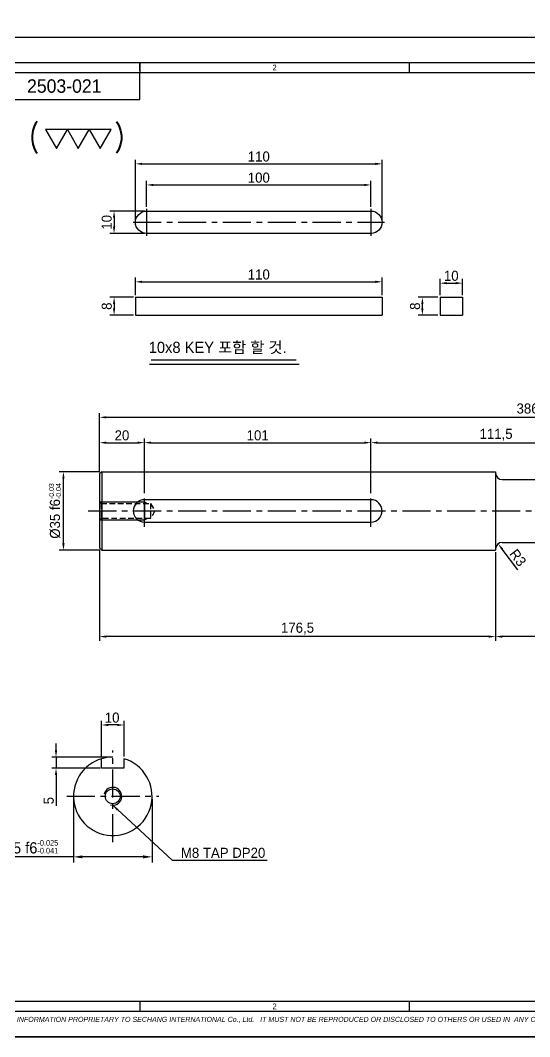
# Model space of a CAD drawing. Header units: inches. Extents: x 0 to 23821, y 0 to 11279.
# Drawn here: x 17144.7 to 17371.7, y 0 to 453 of the extents above; entities that cross this region are included whole.
import ezdxf
from ezdxf.enums import TextEntityAlignment as Align

# ---------------------------------------------------------------- set-up
doc = ezdxf.new("R2010")
doc.units = ezdxf.units.IN
doc.header["$LTSCALE"] = 10
doc.header["$MEASUREMENT"] = 0
doc.linetypes.add('CENTER', pattern=[2, 1.25, -0.25, 0.25, -0.25])
doc.linetypes.add('HIDDEN', pattern=[0.375, 0.25, -0.125])
doc.layers.get('Defpoints').update_dxf_attribs({"color": 8})
for name, color, linetype in [('11', 1, 'CENTER'), ('22', 2, 'HIDDEN'), ('T', 3, 'Continuous')]:
    doc.layers.add(name, color=color, linetype=linetype)
doc.styles.add('ROMANS', font='romans.shx', dxfattribs={"width": 0.9, "bigfont": 'whgtxt.shx'})
doc.styles.add('SCI', font='')
doc.styles.get('SCI').set_extended_font_data('Gulim')
doc.dimstyles.new('SCH', dxfattribs={"dimtxt": 2.5, "dimasz": 2, "dimexe": 1.25, "dimexo": 0.625, "dimtad": 1, "dimdec": 8, "dimtxsty": 'SCI', "dimcen": 2.5, "dimclrd": 4, "dimclre": 4, "dimclrt": 7, "dimadec": 8, "dimazin": 2, "dimtfac": 1, "dimtdec": 8, "dimtmove": 0, "dimatfit": 3, "dimfxl": 1, "dimarcsym": 0})
doc.dimstyles.new('SCH$0', dxfattribs={"dimtxt": 2.5, "dimasz": 2, "dimexe": 1.25, "dimexo": 0.625, "dimtad": 1, "dimdec": 3, "dimtxsty": 'SCI', "dimcen": 2.5, "dimclrd": 4, "dimclre": 4, "dimclrt": 7, "dimadec": 8, "dimazin": 2, "dimtfac": 1, "dimtdec": 3, "dimtmove": 0, "dimatfit": 3, "dimfxl": 1, "dimarcsym": 0})

# ---------------------------------------------------------------- blocks, each defined once
blk = doc.blocks.new('A$C26cd929c')
blk.add_lwpolyline([(0, 50, 1), (-10, 50), (-10, -50, 1), (0, -50)], format="xyb", close=True)
at = {"layer": '11'}
for p, q in [((-5, 56), (-5, -56)), ((-11, 50), (1, 50)), ((-11, -50), (1, -50))]:
    blk.add_line(p, q, dxfattribs=at)
blk = doc.blocks.new('A$C599a7360')
for p, q in [((-16.5, 2), (-17.5, 1)), ((-17.5, 1), (-17.5, -174.5)), ((17.5, 1), (-17.5, 1)), ((16.5, 2), (-16.5, 2)), ((17.5, 1), (16.5, 2)), ((17.5, 1), (17.5, -174.5)), ((-5, -18), (-5, -119)), ((5, -119), (5, -18)), ((17.5, -174.5), (-17.5, -174.5)), ((-14, -177.5), (-14, -222.75)), ((14, -177.5), (14, -222.75)), ((-14, -224.5), (-14, -383.5)), ((-13.3, -222.75), (-13.3, -224.5)), ((13.3, -222.75), (-13.3, -222.75)), ((13.3, -224.5), (-13.3, -224.5)), ((13.3, -222.75), (13.3, -224.5)), ((14, -224.5), (13.3, -224.5)), ((14, -224.5), (14, -383.5)), ((-4, -230.5), (-4, -253.5)), ((4, -230.5), (4, -253.5)), ((-4, -355.5), (-4, -378.5)), ((4, -355.5), (4, -378.5)), ((14, -383.5), (-14, -383.5)), ((-13, -384.5), (-14, -383.5)), ((13, -384.5), (-13, -384.5)), ((13, -384.5), (14, -383.5))]:
    blk.add_line(p, q)
for points in [[(-14, -222.75), (-13.3, -222.75), (-13.3, -224.5), (-14, -224.5)], [(13.3, -224.5), (13.3, -222.75), (14, -222.75)]]:
    blk.add_lwpolyline(points)
for centre, radius, start, end in [((0, -18), 5, 0, 180), ((0, -119), 5, 180, 0), ((-17, -177.5), 3, 0, 90), ((17, -177.5), 3, 90, 180), ((0, -230.5), 4, 0, 180), ((0, -253.5), 4, 180, 0), ((0, -355.5), 4, 0, 180), ((0, -378.5), 4, 180, 0)]:
    blk.add_arc(centre, radius, start, end)
at = {"layer": '11'}
for p, q in [((0, 7), (0, -385.5)), ((-7, -18), (7, -18)), ((-7, -119), (7, -119)), ((6, -230.5), (-6, -230.5)), ((6, -253.5), (-6, -253.5)), ((6, -355.5), (-6, -355.5)), ((6, -378.5), (-6, -378.5))]:
    blk.add_line(p, q, dxfattribs=at)
at = {"layer": '22'}
for p, q in [((-4, 2), (-3.32, 1.32)), ((3.32, 1.32), (-3.32, 1.32)), ((-3.32, -20.77), (-3.32, 1.32)), ((3.32, 1.32), (4, 2)), ((3.32, 1.32), (3.32, -20.77)), ((3.32, -20.77), (-3.32, -20.77)), ((0, -22.69), (-3.32, -20.77)), ((3.32, -20.77), (0, -22.69)), ((0, -359.81), (-3.32, -361.73)), ((3.32, -361.73), (-3.32, -361.73)), ((-3.32, -361.73), (-3.32, -383.82)), ((3.32, -361.73), (0, -359.81)), ((3.32, -383.82), (3.32, -361.73)), ((-4, -384.5), (-3.32, -383.82)), ((3.32, -383.82), (-3.32, -383.82)), ((3.32, -383.82), (4, -384.5))]:
    blk.add_line(p, q, dxfattribs=at)
at = {"layer": 'T'}
for p, q in [((-4, 2), (-4, -18)), ((4, 2), (4, -18)), ((-4, -18), (-3.32, -19.17)), ((4, -18), (-4, -18)), ((4, -18), (3.32, -19.17)), ((-4, -364.5), (-3.32, -363.33)), ((4, -364.5), (-4, -364.5)), ((-4, -384.5), (-4, -364.5)), ((4, -364.5), (3.32, -363.33)), ((4, -384.5), (4, -364.5))]:
    blk.add_line(p, q, dxfattribs=at)
blk = doc.blocks.new('A$C82e70aa9')
at = {"color": 2}
for p, q in [((92, -7.5), (92, -10.5)), ((92, -10), (92, -7.5)), ((172, -7.5), (172, -10.5)), ((92, -286.5), (92, -289.5)), ((172, -286.5), (172, -289.5))]:
    blk.add_line(p, q, dxfattribs=at)
at = {"color": 40}
blk.add_line((92, -18.5), (92, -10.5), dxfattribs=at)
at = {"color": 1}
blk.add_lwpolyline([(0, 0), (420, 0), (420, -297), (0, -297)], close=True, dxfattribs=at)
at = {"color": 2}
blk.add_lwpolyline([(12, -7.5), (412, -7.5), (412, -289.5), (12, -289.5)], close=True, dxfattribs=at)
at = {"const_width": 0.4}
blk.add_lwpolyline([(15, -10.5), (409, -10.5), (409, -286.5), (15, -286.5)], close=True, dxfattribs=at)
at = {"color": 40}
blk.add_lwpolyline([(15, -18.5), (92, -18.5)], dxfattribs=at)
at = {"color": 2, "char_height": 1.7, "width": 80, "attachment_point": 5, "style": 'SCI'}
for insert in [(132, -9), (132, -288)]:
    blk.add_mtext('2', dxfattribs=dict(at, insert=insert))
at = {"color": 3, "insert": (12, -292), "char_height": 1.5, "width": 400.0238, "attachment_point": 4, "style": 'SCI'}
blk.add_mtext('{\\fArial|b0|i1|c0|p34;THIS DRAWING CONTAINS CONFIDENTIAL INFORMATION PROPRIETARY TO SECHANG INTERNATIONAL Co., Ltd.   IT MUST NOT BE REPRODUCED OR DISCLOSED TO OTHERS OR USED IN  ANY OTHER WAY IN WHOLE OR PART EXCEPT AN AUTHORIZED IN WRITING BY SECHANG INTERNATIONAL Co., Ltd.  }', dxfattribs=at)
blk = doc.blocks.new('*D469')
at = {"color": 4, "lineweight": -2, "transparency": 16777216}
for p, q in [((17179.97, 251.78), (17179.97, 266.65)), ((17182.97, 264.78), (17196.97, 264.78)), ((17199.97, 242.28), (17199.97, 266.65))]:
    blk.add_line(p, q, dxfattribs=at)
at = {"color": 4, "transparency": 16777216}
for points in [[(17182.97, 265.28), (17182.97, 264.28), (17179.97, 264.78)], [(17196.97, 265.28), (17196.97, 264.28), (17199.97, 264.78)]]:
    blk.add_solid(points, dxfattribs=at)
at = {"layer": 'Defpoints', "color": 0, "transparency": 16777216}
for p in [(17199.97, 264.78), (17179.97, 250.84), (17199.97, 241.34)]:
    blk.add_point(p, dxfattribs=at)
at = {"color": 7, "transparency": 16777216, "insert": (17189.97, 268.02), "char_height": 4.5, "attachment_point": 5, "style": 'SCI'}
blk.add_mtext('20', dxfattribs=at)
blk = doc.blocks.new('*D470')
at = {"color": 4, "lineweight": -2, "transparency": 16777216}
for p, q in [((17199.97, 242.28), (17199.97, 266.65)), ((17202.97, 264.78), (17297.97, 264.78)), ((17300.97, 242.28), (17300.97, 266.65))]:
    blk.add_line(p, q, dxfattribs=at)
at = {"color": 4, "transparency": 16777216}
for points in [[(17202.97, 265.28), (17202.97, 264.28), (17199.97, 264.78)], [(17297.97, 265.28), (17297.97, 264.28), (17300.97, 264.78)]]:
    blk.add_solid(points, dxfattribs=at)
at = {"layer": 'Defpoints', "color": 0, "transparency": 16777216}
for p in [(17300.97, 264.78), (17199.97, 241.34), (17300.97, 241.34)]:
    blk.add_point(p, dxfattribs=at)
at = {"color": 7, "transparency": 16777216, "insert": (17250.47, 268.03), "char_height": 4.5, "attachment_point": 5, "style": 'SCI'}
blk.add_mtext('101', dxfattribs=at)
blk = doc.blocks.new('*D471')
at = {"color": 4, "lineweight": -2, "transparency": 16777216}
for p, q in [((17300.97, 242.28), (17300.97, 266.65)), ((17303.97, 264.78), (17409.47, 264.78)), ((17412.47, 241.28), (17412.47, 266.65))]:
    blk.add_line(p, q, dxfattribs=at)
at = {"color": 4, "transparency": 16777216}
for points in [[(17303.97, 265.28), (17303.97, 264.28), (17300.97, 264.78)], [(17409.47, 265.28), (17409.47, 264.28), (17412.47, 264.78)]]:
    blk.add_solid(points, dxfattribs=at)
at = {"layer": 'Defpoints', "color": 0, "transparency": 16777216}
for p in [(17412.47, 264.78), (17300.97, 241.34), (17412.47, 240.34)]:
    blk.add_point(p, dxfattribs=at)
at = {"color": 7, "transparency": 16777216, "insert": (17356.72, 268.3), "char_height": 4.5, "attachment_point": 5, "style": 'SCI'}
blk.add_mtext('111,5', dxfattribs=at)
blk = doc.blocks.new('*D476')
at = {"color": 4, "lineweight": -2, "transparency": 16777216}
for p, q in [((17179.97, 251.78), (17179.97, 277.95)), ((17566.47, 248.28), (17566.47, 277.95)), ((17182.97, 276.08), (17563.47, 276.08))]:
    blk.add_line(p, q, dxfattribs=at)
at = {"color": 4, "transparency": 16777216}
for points in [[(17182.97, 276.58), (17182.97, 275.58), (17179.97, 276.08)], [(17563.47, 276.58), (17563.47, 275.58), (17566.47, 276.08)]]:
    blk.add_solid(points, dxfattribs=at)
at = {"layer": 'Defpoints', "color": 0, "transparency": 16777216}
for p in [(17566.47, 276.08), (17179.97, 250.84), (17566.47, 247.34)]:
    blk.add_point(p, dxfattribs=at)
at = {"color": 7, "transparency": 16777216, "insert": (17373.22, 279.6), "char_height": 4.5, "attachment_point": 5, "style": 'SCI'}
blk.add_mtext('386,5', dxfattribs=at)
blk = doc.blocks.new('*D479')
at = {"color": 4, "lineweight": -2, "transparency": 16777216}
for p, q in [((17566.47, 220.4), (17566.47, 176.46)), ((17356.47, 215.9), (17356.47, 176.46)), ((17563.47, 178.34), (17359.47, 178.34))]:
    blk.add_line(p, q, dxfattribs=at)
at = {"color": 4, "transparency": 16777216}
for points in [[(17359.47, 178.84), (17359.47, 177.84), (17356.47, 178.34)], [(17563.47, 178.84), (17563.47, 177.84), (17566.47, 178.34)]]:
    blk.add_solid(points, dxfattribs=at)
at = {"layer": 'Defpoints', "color": 0, "transparency": 16777216}
for p in [(17566.47, 221.34), (17356.47, 216.84), (17356.47, 178.34)]:
    blk.add_point(p, dxfattribs=at)
at = {"color": 7, "transparency": 16777216, "insert": (17461.47, 181.59), "char_height": 4.5, "attachment_point": 5, "style": 'SCI'}
blk.add_mtext('210', dxfattribs=at)
blk = doc.blocks.new('*D480')
at = {"color": 4, "lineweight": -2, "transparency": 16777216}
for p, q in [((17179.97, 216.9), (17179.97, 176.46)), ((17356.47, 215.9), (17356.47, 176.46)), ((17353.47, 178.34), (17182.97, 178.34))]:
    blk.add_line(p, q, dxfattribs=at)
at = {"color": 4, "transparency": 16777216}
for points in [[(17182.97, 178.84), (17182.97, 177.84), (17179.97, 178.34)], [(17353.47, 178.84), (17353.47, 177.84), (17356.47, 178.34)]]:
    blk.add_solid(points, dxfattribs=at)
at = {"layer": 'Defpoints', "color": 0, "transparency": 16777216}
for p in [(17179.97, 217.84), (17356.47, 216.84), (17179.97, 178.34)]:
    blk.add_point(p, dxfattribs=at)
at = {"color": 7, "transparency": 16777216, "insert": (17268.22, 181.87), "char_height": 4.5, "attachment_point": 5, "style": 'SCI'}
blk.add_mtext('176,5', dxfattribs=at)
blk = doc.blocks.new('*D481')
at = {"color": 4, "lineweight": -2, "transparency": 16777216}
blk.add_line((17366.44, 208.14), (17359.47, 217.34), dxfattribs=at)
at = {"color": 4, "transparency": 16777216}
blk.add_solid([(17359.87, 217.64), (17359.07, 217.04), (17357.66, 219.73)], dxfattribs=at)
at = {"layer": 'Defpoints', "color": 0, "transparency": 16777216}
for p in [(17357.66, 219.73), (17359.47, 217.34)]:
    blk.add_point(p, dxfattribs=at)
at = {"color": 7, "transparency": 16777216, "insert": (17366.45, 213.5), "char_height": 4.5, "attachment_point": 5, "rotation": 307.1203, "style": 'SCI'}
blk.add_mtext('R3', dxfattribs=at)
blk = doc.blocks.new('*D484')
at = {"color": 4, "lineweight": -2, "transparency": 16777216}
for p, q in [((17180.04, 251.84), (17162.02, 251.84)), ((17163.89, 219.84), (17163.89, 248.84)), ((17180.04, 216.84), (17162.02, 216.84))]:
    blk.add_line(p, q, dxfattribs=at)
at = {"color": 4, "transparency": 16777216}
for points in [[(17163.39, 248.84), (17164.39, 248.84), (17163.89, 251.84)], [(17163.39, 219.84), (17164.39, 219.84), (17163.89, 216.84)]]:
    blk.add_solid(points, dxfattribs=at)
at = {"layer": 'Defpoints', "color": 0, "transparency": 16777216}
for p in [(17163.89, 251.84), (17180.97, 251.84), (17180.97, 216.84)]:
    blk.add_point(p, dxfattribs=at)
at = {"color": 7, "transparency": 16777216, "insert": (17160.1, 234.34), "char_height": 4.5, "attachment_point": 5, "rotation": 90, "style": 'SCI'}
blk.add_mtext('\\A1;%%C35{\\H1.00x; f6{\\H0.5x;\\S-0.03^ -0.04;}}', dxfattribs=at)
blk = doc.blocks.new('*D486')
at = {"color": 4, "lineweight": -2, "transparency": 16777216}
for p, q in [((17168.38, 105.88), (17168.38, 77.65)), ((17203.38, 105.88), (17203.38, 77.65)), ((17168.38, 80.15), (17129.86, 80.15)), ((17199.38, 80.15), (17172.38, 80.15))]:
    blk.add_line(p, q, dxfattribs=at)
at = {"color": 4, "transparency": 16777216}
for points in [[(17172.38, 80.82), (17172.38, 79.49), (17168.38, 80.15)], [(17199.38, 80.82), (17199.38, 79.49), (17203.38, 80.15)]]:
    blk.add_solid(points, dxfattribs=at)
at = {"layer": 'Defpoints', "color": 0, "transparency": 16777216}
for p in [(17168.38, 107.13), (17203.38, 107.13), (17203.38, 80.15)]:
    blk.add_point(p, dxfattribs=at)
at = {"color": 7, "transparency": 16777216, "insert": (17147.12, 84.57), "char_height": 5, "attachment_point": 5, "style": 'SCI'}
blk.add_mtext('%%C35 f6{\\H0.5x;\\S-0.025^ -0.041;}', dxfattribs=at)
blk = doc.blocks.new('*D487')
at = {"color": 4, "lineweight": -2, "transparency": 16777216}
for p, q in [((17160.58, 127.63), (17160.58, 130.63)), ((17184.94, 124.63), (17158.71, 124.63)), ((17160.58, 124.63), (17160.58, 119.63)), ((17180.19, 119.63), (17158.71, 119.63)), ((17160.58, 116.63), (17160.58, 102.88))]:
    blk.add_line(p, q, dxfattribs=at)
at = {"color": 4, "transparency": 16777216}
for points in [[(17160.08, 127.63), (17161.08, 127.63), (17160.58, 124.63)], [(17160.08, 116.63), (17161.08, 116.63), (17160.58, 119.63)]]:
    blk.add_solid(points, dxfattribs=at)
at = {"layer": 'Defpoints', "color": 0, "transparency": 16777216}
for p in [(17160.58, 124.63), (17185.88, 124.63), (17181.13, 119.63)]:
    blk.add_point(p, dxfattribs=at)
at = {"color": 7, "transparency": 16777216, "insert": (17157.34, 105.22), "char_height": 4.5, "attachment_point": 5, "rotation": 90, "style": 'SCI'}
blk.add_mtext('5', dxfattribs=at)
blk = doc.blocks.new('*D488')
at = {"color": 4, "lineweight": -2, "transparency": 16777216}
for p, q in [((17180.88, 124.84), (17180.88, 140.82)), ((17190.88, 124.84), (17190.88, 140.82)), ((17187.88, 138.94), (17183.88, 138.94))]:
    blk.add_line(p, q, dxfattribs=at)
at = {"color": 4, "transparency": 16777216}
for points in [[(17183.88, 139.44), (17183.88, 138.44), (17180.88, 138.94)], [(17187.88, 139.44), (17187.88, 138.44), (17190.88, 138.94)]]:
    blk.add_solid(points, dxfattribs=at)
at = {"layer": 'Defpoints', "color": 0, "transparency": 16777216}
for p in [(17180.88, 138.94), (17180.88, 123.91), (17190.88, 123.91)]:
    blk.add_point(p, dxfattribs=at)
at = {"color": 7, "transparency": 16777216, "insert": (17185.59, 142.2), "char_height": 4.5, "attachment_point": 5, "style": 'SCI'}
blk.add_mtext('10', dxfattribs=at)
blk = doc.blocks.new('A$C17ed1481')
for p, q in [((-5, 12.5), (-5, 16.77)), ((5, 16.77), (5, 12.5)), ((5, 12.5), (-5, 12.5))]:
    blk.add_line(p, q)
blk.add_circle((0, 0), 3.32)
blk.add_arc((0, 0), 17.5, 90, 73.3985)
at = {"layer": '11'}
for p, q in [((0, -20.5), (0, 20.5)), ((-20.5, 0), (20.5, 0))]:
    blk.add_line(p, q, dxfattribs=at)
at = {"layer": 'T'}
blk.add_arc((0, 0), 4, 255, 165, dxfattribs=at)
blk = doc.blocks.new('*D496')
at = {"color": 4, "lineweight": -2, "transparency": 16777216}
for p, q in [((17200.97, 369.95), (17200.97, 381.53)), ((17300.97, 369.95), (17300.97, 381.53)), ((17203.97, 379.66), (17297.97, 379.66))]:
    blk.add_line(p, q, dxfattribs=at)
at = {"color": 4, "transparency": 16777216}
for points in [[(17203.97, 380.16), (17203.97, 379.16), (17200.97, 379.66)], [(17297.97, 380.16), (17297.97, 379.16), (17300.97, 379.66)]]:
    blk.add_solid(points, dxfattribs=at)
at = {"layer": 'Defpoints', "color": 0, "transparency": 16777216}
for p in [(17300.97, 379.66), (17200.97, 369.01), (17300.97, 369.01)]:
    blk.add_point(p, dxfattribs=at)
at = {"color": 7, "transparency": 16777216, "insert": (17250.97, 382.91), "char_height": 4.5, "attachment_point": 5, "style": 'SCI'}
blk.add_mtext('100', dxfattribs=at)
blk = doc.blocks.new('*D497')
at = {"color": 4, "lineweight": -2, "transparency": 16777216}
for p, q in [((17195.97, 363.95), (17195.97, 390.93)), ((17305.97, 363.95), (17305.97, 390.93)), ((17198.97, 389.06), (17302.97, 389.06))]:
    blk.add_line(p, q, dxfattribs=at)
at = {"color": 4, "transparency": 16777216}
for points in [[(17198.97, 389.56), (17198.97, 388.56), (17195.97, 389.06)], [(17302.97, 389.56), (17302.97, 388.56), (17305.97, 389.06)]]:
    blk.add_solid(points, dxfattribs=at)
at = {"layer": 'Defpoints', "color": 0, "transparency": 16777216}
for p in [(17305.97, 389.06), (17195.97, 363.01), (17305.97, 363.01)]:
    blk.add_point(p, dxfattribs=at)
at = {"color": 7, "transparency": 16777216, "insert": (17250.97, 392.31), "char_height": 4.5, "attachment_point": 5, "style": 'SCI'}
blk.add_mtext('110', dxfattribs=at)
blk = doc.blocks.new('*D498')
at = {"color": 4, "lineweight": -2, "transparency": 16777216}
for p, q in [((17200.04, 368.01), (17184.57, 368.01)), ((17186.45, 365.01), (17186.45, 361.01)), ((17200.04, 358.01), (17184.57, 358.01))]:
    blk.add_line(p, q, dxfattribs=at)
at = {"color": 4, "transparency": 16777216}
for points in [[(17185.95, 365.01), (17186.95, 365.01), (17186.45, 368.01)], [(17185.95, 361.01), (17186.95, 361.01), (17186.45, 358.01)]]:
    blk.add_solid(points, dxfattribs=at)
at = {"layer": 'Defpoints', "color": 0, "transparency": 16777216}
for p in [(17200.97, 368.01), (17186.45, 358.01), (17200.97, 358.01)]:
    blk.add_point(p, dxfattribs=at)
at = {"color": 7, "transparency": 16777216, "insert": (17183.19, 363.01), "char_height": 4.5, "attachment_point": 5, "rotation": 90, "style": 'SCI'}
blk.add_mtext('10', dxfattribs=at)
blk = doc.blocks.new('*D499')
at = {"color": 4, "lineweight": -2, "transparency": 16777216}
for p, q in [((17195.04, 329.62), (17184.57, 329.62)), ((17186.45, 326.62), (17186.45, 324.62)), ((17195.04, 321.62), (17184.57, 321.62))]:
    blk.add_line(p, q, dxfattribs=at)
at = {"color": 4, "transparency": 16777216}
for points in [[(17185.95, 326.62), (17186.95, 326.62), (17186.45, 329.62)], [(17185.95, 324.62), (17186.95, 324.62), (17186.45, 321.62)]]:
    blk.add_solid(points, dxfattribs=at)
at = {"layer": 'Defpoints', "color": 0, "transparency": 16777216}
for p in [(17195.97, 329.62), (17186.45, 321.62), (17195.97, 321.62)]:
    blk.add_point(p, dxfattribs=at)
at = {"color": 7, "transparency": 16777216, "insert": (17183.2, 325.62), "char_height": 4.5, "attachment_point": 5, "rotation": 90, "style": 'SCI'}
blk.add_mtext('8', dxfattribs=at)
blk = doc.blocks.new('*D500')
at = {"color": 4, "lineweight": -2, "transparency": 16777216}
for p, q in [((17195.97, 330.56), (17195.97, 338.35)), ((17198.97, 336.48), (17302.97, 336.48)), ((17305.97, 330.56), (17305.97, 338.35))]:
    blk.add_line(p, q, dxfattribs=at)
at = {"color": 4, "transparency": 16777216}
for points in [[(17198.97, 336.98), (17198.97, 335.98), (17195.97, 336.48)], [(17302.97, 336.98), (17302.97, 335.98), (17305.97, 336.48)]]:
    blk.add_solid(points, dxfattribs=at)
at = {"layer": 'Defpoints', "color": 0, "transparency": 16777216}
for p in [(17305.97, 336.48), (17195.97, 329.62), (17305.97, 329.62)]:
    blk.add_point(p, dxfattribs=at)
at = {"color": 7, "transparency": 16777216, "insert": (17250.97, 339.73), "char_height": 4.5, "attachment_point": 5, "style": 'SCI'}
blk.add_mtext('110', dxfattribs=at)
blk = doc.blocks.new('*D501')
at = {"color": 4, "lineweight": -2, "transparency": 16777216}
for p, q in [((17331.75, 330.56), (17331.75, 337.76)), ((17334.75, 335.89), (17338.75, 335.89)), ((17341.75, 330.56), (17341.75, 337.76))]:
    blk.add_line(p, q, dxfattribs=at)
at = {"color": 4, "transparency": 16777216}
for points in [[(17334.75, 336.39), (17334.75, 335.39), (17331.75, 335.89)], [(17338.75, 336.39), (17338.75, 335.39), (17341.75, 335.89)]]:
    blk.add_solid(points, dxfattribs=at)
at = {"layer": 'Defpoints', "color": 0, "transparency": 16777216}
for p in [(17341.75, 335.89), (17331.75, 329.62), (17341.75, 329.62)]:
    blk.add_point(p, dxfattribs=at)
at = {"color": 7, "transparency": 16777216, "insert": (17336.75, 339.14), "char_height": 4.5, "attachment_point": 5, "style": 'SCI'}
blk.add_mtext('10', dxfattribs=at)
blk = doc.blocks.new('*D502')
at = {"color": 4, "lineweight": -2, "transparency": 16777216}
for p, q in [((17330.81, 329.62), (17322, 329.62)), ((17323.88, 324.62), (17323.88, 326.62)), ((17330.81, 321.62), (17322, 321.62))]:
    blk.add_line(p, q, dxfattribs=at)
at = {"color": 4, "transparency": 16777216}
for points in [[(17323.38, 326.62), (17324.38, 326.62), (17323.88, 329.62)], [(17323.38, 324.62), (17324.38, 324.62), (17323.88, 321.62)]]:
    blk.add_solid(points, dxfattribs=at)
at = {"layer": 'Defpoints', "color": 0, "transparency": 16777216}
for p in [(17323.88, 329.62), (17331.75, 329.62), (17331.75, 321.62)]:
    blk.add_point(p, dxfattribs=at)
at = {"color": 7, "transparency": 16777216, "insert": (17320.63, 325.62), "char_height": 4.5, "attachment_point": 5, "rotation": 90, "style": 'SCI'}
blk.add_mtext('8', dxfattribs=at)

msp = doc.modelspace()

# ---------------------------------------------------------------- linework, layer by layer
at = {"color": 2}
msp.add_line((17198, 434.25), (17198, 429.75), dxfattribs=at)
at = {"color": 40}
msp.add_line((17198, 417.75), (17198, 429.75), dxfattribs=at)
for p, q in [((17195.97346935, 329.6227212), (17195.97346935, 321.6227212)), ((17195.97346935, 329.6227212), (17305.97346935, 329.6227212)), ((17305.97346935, 329.6227212), (17305.97346935, 321.6227212)), ((17331.74533275, 329.6227212), (17341.74533275, 329.6227212)), ((17331.74533275, 329.6227212), (17331.74533275, 321.6227212)), ((17341.74533275, 329.6227212), (17341.74533275, 321.6227212)), ((17195.97346935, 321.6227212), (17305.97346935, 321.6227212)), ((17331.74533275, 321.6227212), (17341.74533275, 321.6227212))]:
    msp.add_line(p, q)
at = {"color": 3}
for p, q in [((17202.21053799, 299.8034298), (17268.99301897, 299.8034298)), ((17203.05589885, 301.7043027), (17267.61934368, 301.7043027))]:
    msp.add_line(p, q, dxfattribs=at)
for points in [[(16750, 0), (19083.06955025, 0), (19083.06955025, 754.62693164), (16750, 754.62693164)], [(17160.75353554, 395.88376705), (17165.62853554, 404.32751473), (17155.87853554, 404.32751473)], [(17170.50353554, 395.88376705), (17175.37853554, 404.32751473), (17165.62853554, 404.32751473)], [(17180.25353554, 395.88376705), (17185.12853554, 404.32751473), (17175.37853554, 404.32751473)]]:
    msp.add_lwpolyline(points, close=True)
at = {"color": 40}
msp.add_lwpolyline([(17082.5, 417.75), (17198, 417.75)], dxfattribs=at)

# ---------------------------------------------------------------- block references
at = {"xscale": 1.5, "yscale": 1.5, "zscale": 1.5}
msp.add_blockref('A$C82e70aa9', (17060, 445.5), dxfattribs=at)
at = {"xscale": -1, "rotation": 90}
msp.add_blockref('A$C26cd929c', (17250.97346935, 358.01304341), dxfattribs=at)
at = {"rotation": 90.00000000000001}
msp.add_blockref('A$C599a7360', (17181.97346935, 234.3401062), dxfattribs=at)
msp.add_blockref('A$C17ed1481', (17185.87533149, 107.1346141))

# ---------------------------------------------------------------- texts
at = {"style": 'SCI'}
msp.add_text('2503-021', height=6, dxfattribs=at).set_placement((17164.25, 423.75), align=Align.MIDDLE_CENTER)
at = {"style": 'ROMANS', "width": 0.8}
for s, p in [('(', (17150.86716254, 401.51293217)), (')', (17188.75575684, 401.51293217))]:
    msp.add_text(s, height=9.23534903, dxfattribs=at).set_placement(p, align=Align.MIDDLE_CENTER)
at = {"color": 7, "style": 'SCI'}
msp.add_text('10x8 KEY 포함 할 것.', height=5, dxfattribs=at).set_placement((17201.90523587, 304.75243615))
at = {"color": 7, "insert": (17216.23773977, 79.64185964), "char_height": 4.5, "attachment_point": 7, "style": 'SCI'}
msp.add_mtext('M8 TAP DP20', dxfattribs=at)

# ---------------------------------------------------------------- dimensions: what is measured, and where the dimension line sits
for base, p1, p2, dimstyle, override, picture, middle in [((17305.97346935, 389.05689123), (17195.97346935, 363.01304341), (17305.97346935, 363.01304341), 'SCH$0', {"dimscale": 1.5, "dimtxt": 3}, '*D497', (17250.97346935, 392.30730735)), ((17300.97346935, 379.6597228), (17200.97346935, 369.01304341), (17300.97346935, 369.01304341), 'SCH$0', {"dimscale": 1.5, "dimtxt": 3}, '*D496', (17250.97346935, 382.91013891)), ((17305.97346935, 336.47760443), (17195.97346935, 329.6227212), (17305.97346935, 329.6227212), 'SCH$0', {"dimscale": 1.5, "dimtxt": 3}, '*D500', (17250.97346935, 339.72802054)), ((17341.74533275, 335.88840293), (17331.74533275, 329.6227212), (17341.74533275, 329.6227212), 'SCH$0', {"dimscale": 1.5, "dimtxt": 3}, '*D501', (17336.74533275, 339.13881904)), ((17566.4734693519, 276.0777877419), (17179.9734693519, 250.8401061982), (17566.4734693519, 247.3401061982), 'SCH', {"dimscale": 1.5, "dimtxt": 3}, '*D476', (17373.2234693519, 279.6008403384)), ((17199.9734693519, 264.7779776574), (17179.9734693519, 250.8401061982), (17199.9734693519, 241.3401061982), 'SCH', {"dimscale": 1.5, "dimtxt": 3}, '*D469', (17189.9734693519, 268.0224017586)), ((17300.9734693519, 264.7779776574), (17199.9734693519, 241.3401061982), (17300.9734693519, 241.3401061982), 'SCH', {"dimscale": 1.5, "dimtxt": 3, "dimtmove": 1}, '*D470', (17250.4734693519, 268.0283937692)), ((17412.4734693521, 264.7779776574), (17300.9734693519, 241.3401061982), (17412.4734693521, 240.3401061982), 'SCH', {"dimscale": 1.5, "dimtxt": 3, "dimtmove": 1}, '*D471', (17356.723469352, 268.3040262592)), ((17179.9734693519, 178.3389565592), (17356.4734693517, 216.8401061982), (17179.9734693519, 217.8401061982), 'SCH', {"dimscale": 1.5, "dimtxt": 3}, '*D480', (17268.2234693518, 181.8650051611)), ((17356.4734693517, 178.3389565592), (17566.4734693519, 221.3401061982), (17356.4734693517, 216.8401061982), 'SCH', {"dimscale": 1.5, "dimtxt": 3}, '*D479', (17461.4734693518, 181.5893726711))]:
    dim = msp.add_linear_dim(base=base, p1=p1, p2=p2, dimstyle=dimstyle, override=override)
    dim.commit()
    dim.dimension.update_dxf_attribs({"geometry": picture, "text_midpoint": middle})
for base, p1, p2, picture, middle in [((17186.44506686, 358.01304341), (17200.97346935, 368.01304341), (17200.97346935, 358.01304341), '*D498', (17183.19465074, 363.01304341)), ((17186.44506686, 321.6227212), (17195.97346935, 329.6227212), (17195.97346935, 321.6227212), '*D499', (17183.20064275, 325.6227212)), ((17323.87841748, 329.6227212), (17331.74533275, 321.6227212), (17331.74533275, 329.6227212), '*D502', (17320.63399338, 325.6227212))]:
    dim = msp.add_linear_dim(base=base, p1=p1, p2=p2, angle=90, dimstyle='SCH$0', override={"dimscale": 1.5, "dimtxt": 3})
    dim.commit()
    dim.dimension.update_dxf_attribs({"geometry": picture, "text_midpoint": middle})
dim = msp.add_linear_dim(base=(17163.8908374987, 251.8401061982), p1=(17180.9734693519, 216.8401061982), p2=(17180.9734693519, 251.8401061982), angle=90, text='%%C<>{\\H1.00x; f6{\\H0.5x;\\S-0.03^ -0.04;}}', dimstyle='SCH', override={"dimscale": 1.5, "dimtxt": 3, "dimpost": '', "dimtol": 0, "dimlim": 0, "dimtp": -0.025, "dimtm": 0.041, "dimtfac": 1, "dimtdec": 2, "dimtolj": 1, "dimtzin": 8})
dim.commit()
dim.dimension.update_dxf_attribs({"geometry": '*D484', "text_midpoint": (17160.1021390966, 234.3401061982)})
dim = msp.add_radius_dim(center=(17359.473469352, 217.340106198), mpoint=(17357.662999138, 219.732217735), dimstyle='SCH', override={"dimscale": 1.5, "dimtxt": 3})
dim.commit()
dim.dimension.update_dxf_attribs({"geometry": '*D481', "text_midpoint": (17363.862081695, 211.541584832), "dimtype": 164})
dim = msp.add_linear_dim(base=(17180.87533149, 138.94464603), p1=(17190.87533149, 123.90512393), p2=(17180.87533149, 123.90512393), dimstyle='SCH$0', override={"dimscale": 1.5, "dimtxt": 3})
dim.commit()
dim.dimension.update_dxf_attribs({"geometry": '*D488', "text_midpoint": (17185.59422247, 138.94464603), "dimtype": 160})
dim = msp.add_linear_dim(base=(17160.58437657, 124.6346141), p1=(17181.12533149, 119.6346141), p2=(17185.87533149, 124.6346141), angle=90, dimstyle='SCH$0', override={"dimscale": 1.5, "dimtxt": 3})
dim.commit()
dim.dimension.update_dxf_attribs({"geometry": '*D487', "text_midpoint": (17160.58437657, 105.21983381), "dimtype": 160})
dim = msp.add_linear_dim(base=(17203.3753314934, 80.1519204369), p1=(17168.3753314934, 107.1346141), p2=(17203.3753314934, 107.1346141), text='%%C<> f6{\\H0.5x;\\S-0.025^ -0.041;}', dimstyle='SCH$0', override={"dimscale": 2, "dimdec": 8, "dimtdec": 8, "dimtmove": 0})
dim.commit()
dim.dimension.update_dxf_attribs({"geometry": '*D486', "text_midpoint": (17147.1200052617, 80.1519204369), "dimtype": 160})

# ---------------------------------------------------------------- leaders
at = {"annotation_type": 0, "has_hookline": 1, "hookline_direction": 0, "text_width": 38.46271638}
msp.add_leader([(17185.87533149, 103.1346141), (17212.30023977, 78.70435964), (17215.30023977, 78.70435964)], dimstyle='SCH', override={"dimscale": 1.5, "dimtxt": 3, "dimgap": 0.625, "dimtad": 1}, dxfattribs=at)

doc.saveas('drawing.dxf')
